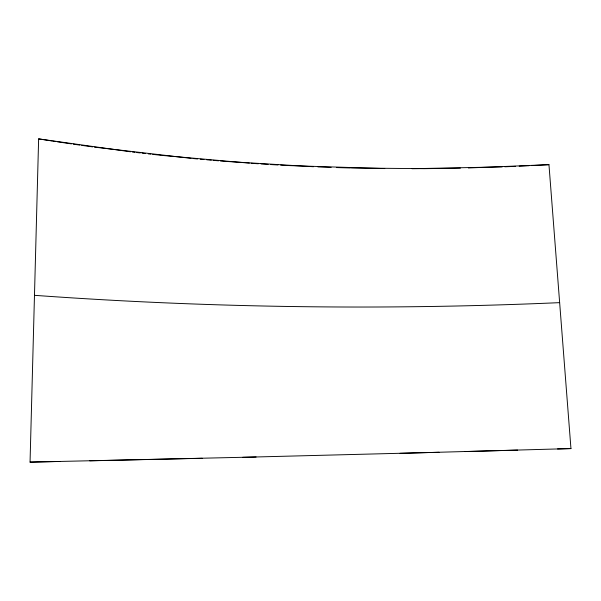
<?xml version="1.0" encoding="UTF-8"?>
<svg xmlns="http://www.w3.org/2000/svg" width="601" height="601" viewBox="0 0 601 601"><rect width="100%" height="100%" fill="white"/><g stroke="black" fill="none" stroke-linecap="round" stroke-linejoin="round"><path stroke-width="0.9" d="M60.265 461.47L30.05 462.116L38.629 138.884L130.53 151.783M557.518 448.97L570.95 448.579L548.961 164.666L531.78 165.583M529.075 165.718L519.189 166.184M548.961 164.666L468.397 167.972M515.598 166.349L504.855 166.793M502.181 166.898L411.978 168.716M559.644 302.641C384.632 310.334 209.201 307.937 34.475 295.324M517.619 450.111L465.106 451.576M570.95 448.579L400.071 453.334M439.046 452.283L242.759 457.316M256.109 456.993L30.05 462.116M202.274 458.285L89.774 460.832M460.426 168.16L424.283 168.671L351.382 167.995M384.76 168.581L289.562 165.613M350.503 167.972L336.425 167.566M331.136 167.394L317.899 166.905M313.489 166.732L226.78 161.474M277.993 164.982L270.856 164.554M280.667 165.125L288.675 165.568M268.174 164.389L261.022 163.945M251.158 163.292L258.332 163.765M249.355 163.156L162.345 155.434M213.137 160.347L218.599 160.805M220.417 160.955L225.871 161.406M200.328 159.212L203.987 159.543M206.729 159.783L211.304 160.189M191.126 158.348L94.507 147.147M192.966 158.521L197.564 158.957M148.252 153.879L150.881 154.172M152.639 154.359L161.406 155.336M136.758 152.534L140.296 152.947M142.061 153.157L145.6 153.563M132.31 152L134.985 152.331M81.676 145.359L92.674 146.892M71.496 143.894L57.215 141.768M73.352 144.157L79.828 145.104M52.828 141.107L55.457 141.505M38.629 138.884L51.941 140.965"/></g></svg>
